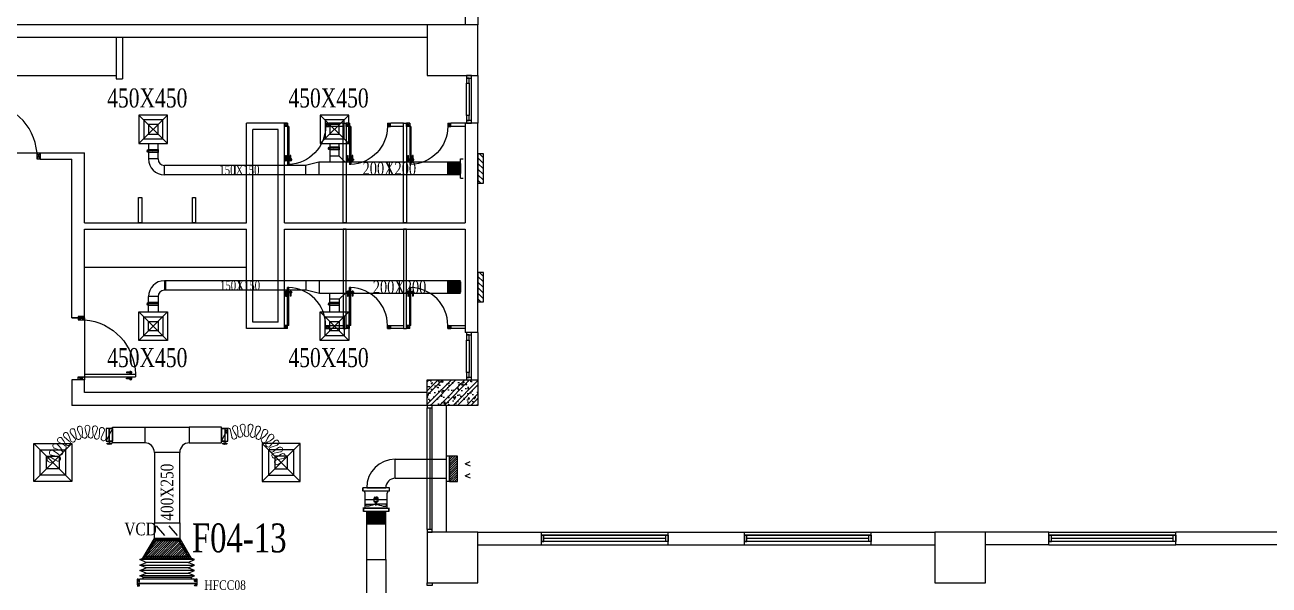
# Model space of a CAD drawing. Header units: metres. Extents: x 352651 to 1421851, y -87441 to -24441.
# Drawn here: x 658941 to 678554, y -57295 to -48460 of the extents above; entities that cross this region are included whole.
import ezdxf
from ezdxf.enums import TextEntityAlignment as Align

# ---------------------------------------------------------------- set-up
doc = ezdxf.new("R2010")
doc.units = ezdxf.units.M
doc.header["$LTSCALE"] = 300
doc.header["$MEASUREMENT"] = 0
for name, color, linetype in [('bat noi mem', 4, 'CONTINUOUS'), ('CUA', 8, 'CONTINUOUS'), ('CUAGIO', 2, 'CONTINUOUS'), ('dien', 2, 'CONTINUOUS'), ('HATCH', 145, 'CONTINUOUS'), ('KT', 1, 'CONTINUOUS'), ('THAY', 9, 'CONTINUOUS'), ('thiet bi', 11, 'CONTINUOUS'), ('TUONG', 7, 'CONTINUOUS'), ('vach', 6, 'CONTINUOUS')]:
    doc.layers.add(name, color=color, linetype=linetype)
doc.layers.add('noi mem', color=5, linetype='BATTING', lineweight=0)
doc.styles.add('PHU', font='vntimeh.shx', dxfattribs={"width": 0.8})
doc.styles.add('ROMANS', font='romans.shx', dxfattribs={"width": 0.75, "bigfont": 'romancvn.shx'})
doc.styles.add('VNCC-RMD', font='vntimeh.shx', dxfattribs={"width": 0.75, "height": 300, "bigfont": 'vns.shx'})
doc.linetypes.add('BATTING', pattern='A,0.0001,-0.1,[134,ltypeshp.shx,S=0.1,R=0,X=-0.1,Y=0],-0.2,[134,ltypeshp.shx,S=0.1,R=180,X=0.1,Y=0],-0.1', length=0.4001)

# ---------------------------------------------------------------- blocks, each defined once
blk = doc.blocks.new('A$C1C310622')
at = {"layer": 'CUA', "ltscale": 0.2}
for p, q in [((-167.75, -342.85), (-168.25, -343.35)), ((-167.75, -343.35), (-168.25, -342.85)), ((-167.75, -342.85), (-168.25, -342.85)), ((-168.25, -343.35), (-168.25, -342.85)), ((-167.75, -342.85), (-167.75, -343.35)), ((-167.75, -342.85), (-167.75, -343.35)), ((-167.75, -342.85), (-167.75, -342.85)), ((-161.75, -342.85), (-161.75, -343.35)), ((-161.75, -342.85), (-161.75, -342.85)), ((-161.75, -342.85), (-161.25, -342.85)), ((-161.75, -342.85), (-161.75, -343.35)), ((-161.75, -343.35), (-161.25, -342.85)), ((-161.75, -342.85), (-161.25, -343.35)), ((-161.25, -343.35), (-161.25, -342.85)), ((-167.75, -343.35), (-168.25, -343.35)), ((-161.95, -343.35), (-161.95, -349.35)), ((-161.95, -343.35), (-161.75, -343.35)), ((-161.75, -343.35), (-161.75, -349.35)), ((-161.75, -343.35), (-161.25, -343.35)), ((-161.99, -348.6), (-162.48, -348.6)), ((-162.29, -348.44), (-162.29, -347.94)), ((-162.29, -347.94), (-162.17, -347.94)), ((-162.23, -348.86), (-162.23, -348.31)), ((-162.17, -348.44), (-162.17, -347.94)), ((-161.75, -348.6), (-161.26, -348.6)), ((-161.56, -348.44), (-161.56, -347.94)), ((-161.44, -347.94), (-161.56, -347.94)), ((-161.5, -348.86), (-161.5, -348.31)), ((-161.44, -348.44), (-161.44, -347.94)), ((-161.95, -349.35), (-161.75, -349.35))]:
    blk.add_line(p, q, dxfattribs=at)
for centre in [(-162.23, -348.6), (-161.5, -348.6)]:
    blk.add_circle(centre, 0.173, dxfattribs=at)
at = {"layer": 'CUA', "linetype": 'Continuous'}
blk.add_arc((-161.75, -343.35), 6, 180, 268.2368, dxfattribs=at)
blk = doc.blocks.new('c1000')
at = {"layer": 'CUA', "ltscale": 0.2}
for p, q in [((47, 825), (-2, 825)), ((16, 809), (16, 760)), ((22, 851), (22, 797)), ((28, 809), (28, 760)), ((50, 100), (50, 900)), ((90, 900), (50, 900)), ((90, 100), (90, 900)), ((93, 825), (142, 825)), ((112, 809), (112, 760)), ((118, 851), (118, 797)), ((124, 809), (124, 760)), ((16, 760), (28, 760)), ((124, 760), (112, 760)), ((50, 100), (0, 0)), ((50, 0), (0, 100)), ((50, 0), (50, 100)), ((90, 100), (50, 100)), ((50, 0), (50, 0)), ((950, 0), (950, 100)), ((950, 0), (1000, 100)), ((950, 100), (1000, 0)), ((950, 0), (950, 0))]:
    blk.add_line(p, q, dxfattribs=at)
for points in [[(50, 100), (0, 100), (0, 0), (50, 0)], [(950, 100), (1000, 100), (1000, 0), (950, 0)]]:
    blk.add_lwpolyline(points, close=True, dxfattribs=at)
for centre in [(22, 825), (118, 825)]:
    blk.add_circle(centre, 17.3, dxfattribs=at)
blk.add_arc((81, 28), 872, 4.759, 89.399, dxfattribs=at)
blk = doc.blocks.new('cot1')
at = {"layer": 'vach'}
blk.add_lwpolyline([(-400, -400), (400, -400), (400, 400), (-400, 400)], close=True, dxfattribs=at)
blk = doc.blocks.new('SAD')
at = {"layer": 'CUAGIO', "color": 8}
for p, q in [((-300, -300), (300, 300)), ((300, -300), (-300, 300))]:
    blk.add_line(p, q, dxfattribs=at)
at = {"layer": 'CUAGIO'}
blk.add_lwpolyline([(300, -300), (300, 300), (-300, 300), (-300, -300)], close=True, dxfattribs=at)
at = {"layer": 'CUAGIO', "color": 8}
for points in [[(200, -200), (200, 200), (-200, 200), (-200, -200)], [(100, -100), (100, 100), (-100, 100), (-100, -100)]]:
    blk.add_lwpolyline(points, close=True, dxfattribs=at)
blk = doc.blocks.new('1-van gio D200')
at = {"layer": 'CUAGIO'}
h = blk.add_hatch(dxfattribs=at)
h.set_pattern_fill('ANSI31', color=256, scale=100, style=0)
edge = h.paths.add_edge_path()
edge.add_ellipse((486127, -58494), major_axis=(-38.1, 0), ratio=0.310482, start_angle=0, end_angle=360, ccw=False)
for p, q in [((486167, -58437), (486087, -58277)), ((486127, -58257), (486127, -58494))]:
    blk.add_line(p, q, dxfattribs=at)
at = {"layer": 'CUAGIO', "const_width": 3}
for points in [[(486127, -58457), (486177, -58457), (486177, -58257), (486077, -58257), (486077, -58457), (486127, -58457)], [(486167, -58437), (486087, -58277)], [(486127, -58257), (486127, -58494)]]:
    blk.add_lwpolyline(points, dxfattribs=at)
at = {"layer": 'CUAGIO'}
blk.add_lwpolyline([(486177, -58457), (486077, -58457), (486077, -58257), (486177, -58257)], close=True, dxfattribs=at)
at = {"layer": 'CUAGIO', "const_width": 5.35}
blk.add_lwpolyline([(486131, -58357, -1), (486123, -58357, -1)], format="xyb", close=True, dxfattribs=at)
at = {"layer": 'CUAGIO', "extrusion": (0, 0, -1)}
blk.add_ellipse((486127, -58494), major_axis=(-38.1, 0), ratio=0.310482, start_param=-1.570796, end_param=4.712389, dxfattribs=at)
blk = doc.blocks.new('Quat thong gio 2')
at = {"layer": 'CUAGIO', "color": 2}
for p, q in [((604439, -54339), (604439, -54304)), ((604711, -54304), (604711, -54724)), ((604711, -54304), (604711, -54304)), ((604439, -54689), (604439, -54339)), ((604439, -54339), (604676, -54339)), ((604493, -54499), (604493, -54511)), ((604493, -54499), (604512, -54499)), ((604493, -54523), (604493, -54511)), ((604493, -54523), (604512, -54523)), ((604504, -54486), (604497, -54486)), ((604500, -54486), (604500, -54499)), ((604500, -54536), (604500, -54523)), ((604504, -54352), (604504, -54499)), ((604504, -54670), (604504, -54523)), ((604512, -54499), (604512, -54511)), ((604512, -54506), (604535, -54506)), ((604512, -54523), (604512, -54511)), ((604512, -54516), (604535, -54516)), ((604535, -54494), (604551, -54479)), ((604535, -54494), (604535, -54511)), ((604535, -54528), (604535, -54511)), ((604551, -54479), (604551, -54511)), ((604551, -54479), (604598, -54479)), ((604551, -54543), (604551, -54511)), ((604574, -54339), (604574, -54478)), ((604575, -54543), (604575, -54479)), ((604576, -54339), (604576, -54478)), ((604598, -54479), (604598, -54543)), ((604613, -54494), (604613, -54511)), ((604613, -54528), (604613, -54511)), ((604439, -54689), (604676, -54689)), ((604439, -54689), (604439, -54724)), ((604504, -54536), (604497, -54536)), ((604535, -54528), (604551, -54543)), ((604551, -54543), (604598, -54543)), ((604574, -54543), (604574, -54689)), ((604576, -54543), (604576, -54689)), ((604711, -54724), (604711, -54724))]:
    blk.add_line(p, q, dxfattribs=at)
at = {"layer": 'CUAGIO', "color": 2, "const_width": 1}
for points in [[(604439, -54304), (604439, -54339)], [(604439, -54724), (604439, -54689)]]:
    blk.add_lwpolyline(points, dxfattribs=at)
for points in [[(604711, -54304), (604711, -54304, -0.414214), (604676, -54339), (604439, -54339)], [(604711, -54724), (604711, -54724, 0.414214), (604676, -54689), (604439, -54689)]]:
    blk.add_lwpolyline(points, format="xyb", dxfattribs=at)
at = {"layer": 'CUAGIO', "color": 2}
for points in [[(604497, -54486, -0.067078), (604469, -54367, -0.673836), (604504, -54352)], [(604497, -54536, 0.067078), (604469, -54655, 0.673836), (604504, -54670)]]:
    blk.add_lwpolyline(points, format="xyb", dxfattribs=at)
for centre, radius, start, end in [((604676, -54304), 35, 270, 0), ((604575, -54478), 1.5, 213.5573, 326.4427), ((604598, -54494), 15, 0, 90), ((604575, -54544), 1.5, 33.5573, 146.4427), ((604598, -54528), 15, 270, 0), ((604676, -54724), 35, 0, 90)]:
    blk.add_arc(centre, radius, start, end, dxfattribs=at)
blk = doc.blocks.new('bac noi mem')
at = {"layer": 'bat noi mem'}
for p, q in [((493887, -64673), (493867, -64693)), ((494067, -64693), (493867, -64693)), ((493867, -64693), (493887, -64713)), ((493887, -64713), (493867, -64733)), ((494047, -64673), (493887, -64673)), ((494047, -64713), (493887, -64713)), ((494047, -64673), (494067, -64693)), ((494067, -64693), (494047, -64713)), ((494047, -64713), (494067, -64733)), ((494067, -64733), (493867, -64733)), ((493867, -64733), (493887, -64753)), ((493887, -64753), (493867, -64773)), ((494067, -64773), (493867, -64773)), ((493867, -64773), (493887, -64793)), ((493887, -64793), (493867, -64813)), ((494067, -64813), (493867, -64813)), ((493867, -64813), (493887, -64833)), ((493887, -64833), (493867, -64853)), ((494067, -64853), (493867, -64853)), ((493867, -64853), (493887, -64873)), ((494047, -64753), (493887, -64753)), ((494047, -64793), (493887, -64793)), ((494047, -64833), (493887, -64833)), ((494047, -64873), (493887, -64873)), ((494067, -64733), (494047, -64753)), ((494047, -64753), (494067, -64773)), ((494067, -64773), (494047, -64793)), ((494047, -64793), (494067, -64813)), ((494067, -64813), (494047, -64833)), ((494047, -64833), (494067, -64853)), ((494067, -64853), (494047, -64873))]:
    blk.add_line(p, q, dxfattribs=at)

msp = doc.modelspace()

# ---------------------------------------------------------------- hatches: boundary and pattern name
at = {"layer": 'CUAGIO'}
h = msp.add_hatch(dxfattribs=at)
h.set_pattern_fill('ANSI31', color=256, scale=100, style=0)
h.set_pattern_definition([(315, (692975.802, 192657.5093), (4.41941738, 4.41941738), [])])
edge = h.paths.add_edge_path()
edge.add_ellipse((663728.8, -50406), major_axis=(0, -19), ratio=0.3104819, start_angle=0, end_angle=360, ccw=False)
h = msp.add_hatch(dxfattribs=at)
h.set_pattern_fill('ANSI31', color=256, scale=100, style=0)
h.set_pattern_definition([(315, (690118.264, 192615.432), (4.41941738, 4.41941738), [])])
edge = h.paths.add_edge_path()
edge.add_ellipse((660871.3, -50448.1), major_axis=(0, -19), ratio=0.3104819, start_angle=0, end_angle=360, ccw=False)
h = msp.add_hatch(dxfattribs=at)
h.set_pattern_fill('ANSI31', color=256, scale=500, style=0)
h.set_pattern_definition([(315, (152245.287, -99930.654), (-44.194174, -44.194174), [])])
h.paths.add_polyline_path([(666082.1, -50955.2), (666169.3, -50955.2), (666169.3, -50494.3), (666082.1, -50494.3)])
h = msp.add_hatch(dxfattribs=at)
h.set_pattern_fill('ANSI31', color=256, scale=500, style=0)
h.set_pattern_definition([(315, (152245.287, -101800.344), (-44.194174, -44.194174), [])])
h.paths.add_polyline_path([(666082.1, -52824.8), (666169.3, -52824.8), (666169.3, -52364), (666082.1, -52364)])
h = msp.add_hatch(dxfattribs=at)
h.set_pattern_fill('ANSI31', color=256, scale=100, style=0)
h.set_pattern_definition([(315, (690118.264, 190203.664), (4.41941738, 4.41941738), [])])
edge = h.paths.add_edge_path()
edge.add_ellipse((660871.3, -52859.8), major_axis=(0, -19), ratio=0.3104819, start_angle=0, end_angle=360, ccw=False)
h = msp.add_hatch(dxfattribs=at)
h.set_pattern_fill('ANSI31', color=256, scale=100, style=0)
h.set_pattern_definition([(315, (692975.802, 190203.664), (4.41941738, 4.41941738), [])])
edge = h.paths.add_edge_path()
edge.add_ellipse((663728.8, -52859.8), major_axis=(0, -19), ratio=0.3104819, start_angle=0, end_angle=360, ccw=False)
h = msp.add_hatch(dxfattribs=at)
h.set_pattern_fill('DOTS', color=256, scale=200, style=0)
h.set_pattern_definition([(0, (-168871.168, -113850.794), (6.25, 12.5), [0, -12.5])])
h.paths.add_polyline_path([(660982.1, -56561.5), (660801.1, -56871.5), (661563.1, -56871.5), (661382.1, -56561.5)])
h.paths.add_polyline_path([(661364.9, -56591.5), (661510.8, -56841.5), (660853.4, -56841.5), (660999.3, -56591.5)], flags=16)
h = msp.add_hatch(dxfattribs=at)
h.set_pattern_fill('ANSI31', color=256, scale=200, style=0)
h.set_pattern_definition([(45, (-181458.12, -88621.382), (-17.6776695, 17.6776695), [])])
h.paths.add_polyline_path([(661510.8, -56841.5), (661364.9, -56591.5), (660999.3, -56591.5), (660853.4, -56841.5)])
at = {"layer": 'dien'}
h = msp.add_hatch(dxfattribs=at)
h.set_pattern_fill('ANSI31', color=256, scale=200, style=0)
h.set_pattern_definition([(45, (-94155.103, -63978.07), (-17.6776695, 17.6776695), [])])
h.paths.add_polyline_path([(665758.1, -55259.6), (665632.1, -55259.6), (665632.1, -55659.6), (665758.1, -55659.6)])
at = {"layer": 'HATCH', "linetype": 'Continuous'}
h = msp.add_hatch(dxfattribs=at)
h.set_pattern_fill('ANSI32', color=256, scale=400, style=0)
h.set_pattern_definition([(45, (177449.62, -347750.56), (-106.066017, 106.066017), []), (45, (177520.33, -347750.56), (-106.066017, 106.066017), [])])
h.paths.add_polyline_path([(665982.1, -54059.6), (665682.1, -54059.6), (665682.1, -54359.6), (665982.1, -54359.6)])
h.paths.add_polyline_path([(666082.1, -54059.6), (665982.1, -54059.6), (665982.1, -54359.6), (666082.1, -54359.6)])
h.paths.add_polyline_path([(665682.1, -54059.6), (665282.1, -54059.6), (665282.1, -54359.6), (665682.1, -54359.6)])
h.paths.add_polyline_path([(665682.1, -54359.6), (665282.1, -54359.6), (665282.1, -54459.6), (665682.1, -54459.6)])
h.paths.add_polyline_path([(666082.1, -54359.6), (665682.1, -54359.6), (665682.1, -54459.6), (666082.1, -54459.6)])
h = msp.add_hatch(dxfattribs=at)
h.set_pattern_fill('AR-CONC,_O', color=256, scale=30)
h.set_pattern_definition([(50, (177449.62, -347750.56), (215.178055, -18.82564), [22.5, -247.5]), (355, (177449.62, -347750.56), (-41.6254, 225.65764), [18, -198]), (100.4514, (177467.56, -347752.12), (173.552815, 206.83186), [19.12206, -210.34263]), (46.1842, (177449.62, -347690.56), (320.17231, -49.6557), [33.75, -371.25]), (96.6356, (177476.3, -347694.7), (280.39881, 292.23536), [28.68309, -315.5139]), (351.1842, (177449.62, -347690.56), (280.39858, 292.23558), [27, -297]), (21, (177479.62, -347705.56), (179.072116, -120.785667), [22.5, -247.5]), (326, (177479.62, -347705.56), (72.9946, 217.54501), [18, -198]), (71.4514, (177494.55, -347715.62), (252.06679, 96.75915), [19.12206, -210.34263]), (37.5, (177449.624, -347750.556), (3.647957, 99.868156), [0, -195.6, 0, -201, 0, -198.75]), (7.5, (177449.62, -347750.56), (78.920861, 118.323514), [0, -114.6, 0, -191.1, 0, -75.75]), (327.5, (177382.72, -347750.556), (160.146731, -6.766462), [0, -75, 0, -234, 0, -310.5]), (317.5, (177352.72, -347750.56), (174.95585, 30.031495), [0, -97.5, 0, -155.4, 0, -220.5])])
h.paths.add_polyline_path([(665982.1, -54059.6), (665682.1, -54059.6), (665682.1, -54359.6), (665982.1, -54359.6)])
h.paths.add_polyline_path([(666082.1, -54059.6), (665982.1, -54059.6), (665982.1, -54359.6), (666082.1, -54359.6)])
h.paths.add_polyline_path([(666082.1, -54359.6), (665682.1, -54359.6), (665682.1, -54459.6), (666082.1, -54459.6)])
h.paths.add_polyline_path([(665682.1, -54359.6), (665282.1, -54359.6), (665282.1, -54459.6), (665682.1, -54459.6)])
h.paths.add_polyline_path([(665682.1, -54059.6), (665282.1, -54059.6), (665282.1, -54359.6), (665682.1, -54359.6)])

# ---------------------------------------------------------------- linework, layer by layer
at = {"layer": 'bat noi mem'}
for p, q in [((664349.8, -56131.6), (664329.8, -56151.6)), ((664629.4, -56151.6), (664329.8, -56151.6)), ((664329.8, -56151.6), (664349.8, -56171.6)), ((664349.8, -56171.6), (664329.8, -56191.6)), ((664629.4, -56191.6), (664329.8, -56191.6)), ((664329.8, -56191.6), (664349.8, -56211.6)), ((664349.8, -56211.6), (664329.8, -56231.6)), ((664629.4, -56231.6), (664329.8, -56231.6)), ((664329.8, -56231.6), (664349.8, -56251.6)), ((664349.8, -56251.6), (664329.8, -56271.6)), ((664629.4, -56271.6), (664329.8, -56271.6)), ((664329.8, -56271.6), (664349.8, -56291.6)), ((664609.4, -56131.6), (664349.8, -56131.6)), ((664609.4, -56171.6), (664349.8, -56171.6)), ((664609.4, -56211.6), (664349.8, -56211.6)), ((664609.4, -56251.6), (664349.8, -56251.6)), ((664609.4, -56131.6), (664629.4, -56151.6)), ((664629.4, -56151.6), (664609.4, -56171.6)), ((664609.4, -56171.6), (664629.4, -56191.6)), ((664629.4, -56191.6), (664609.4, -56211.6)), ((664609.4, -56211.6), (664629.4, -56231.6)), ((664629.4, -56231.6), (664609.4, -56251.6)), ((664609.4, -56251.6), (664629.4, -56271.6)), ((664629.4, -56271.6), (664609.4, -56291.6)), ((664349.8, -56291.6), (664329.8, -56311.6)), ((664629.4, -56311.6), (664329.8, -56311.6)), ((664329.8, -56311.6), (664349.8, -56331.6)), ((664629.4, -56331.6), (664329.8, -56331.6)), ((664609.4, -56291.6), (664349.8, -56291.6)), ((664609.4, -56291.6), (664629.4, -56311.6)), ((664629.4, -56311.6), (664609.4, -56331.6)), ((661613.1, -56892.9), (660751.1, -56892.9)), ((661613.1, -56892.9), (660751.1, -56892.9)), ((660751.1, -56978.6), (661613.1, -56978.6)), ((661613.1, -57064.3), (660751.1, -57064.3)), ((661513.1, -56935.7), (660851.1, -56935.7)), ((661513.1, -57021.5), (660851.1, -57021.5)), ((661613.1, -57150), (660751.1, -57150)), ((660801.1, -57171.5), (661563.1, -57171.5)), ((660851.1, -57107.2), (661513.1, -57107.2))]:
    msp.add_line(p, q, dxfattribs=at)
for points in [[(660801.1, -57171.5), (660751.1, -57150), (660851.1, -57107.2), (660751.1, -57064.3), (660851.1, -57021.5), (660751.1, -56978.6), (660851.1, -56935.7), (660751.1, -56892.9), (660801.1, -56871.5)], [(661563.1, -57171.5), (661613.1, -57150), (661513.1, -57107.2), (661613.1, -57064.3), (661513.1, -57021.5), (661613.1, -56978.6), (661513.1, -56935.7), (661613.1, -56892.9), (661563.1, -56871.5)]]:
    msp.add_lwpolyline(points, dxfattribs=at)
at = {"layer": 'CUA', "linetype": 'Continuous'}
for p, q in [((660382.1, -48659.6), (660382.1, -49309.6)), ((660482.1, -48659.6), (660482.1, -49309.6)), ((658082.1, -49259.6), (660382.1, -49259.6)), ((660382.1, -49309.6), (660482.1, -49309.6)), ((665902.1, -49889.6), (665902.1, -49379.6)), ((665942.1, -49379.6), (665942.1, -49889.6)), ((665982.1, -49969.6), (665982.1, -49299.6)), ((663957.1, -50009.6), (663732.1, -50009.6)), ((664907.1, -50009.6), (664707.1, -50009.6)), ((665882.1, -50009.6), (665657.1, -50009.6)), ((663732.1, -50059.6), (663957.1, -50059.6)), ((664707.1, -50059.6), (664907.1, -50059.6)), ((665657.1, -50059.6), (665882.1, -50059.6)), ((659882.1, -52279.6), (662432.1, -52279.6)), ((663732.1, -53199.6), (663957.1, -53199.6)), ((663957.1, -53249.6), (663732.1, -53249.6)), ((664707.1, -53199.6), (664907.1, -53199.6)), ((664907.1, -53249.6), (664707.1, -53249.6)), ((665657.1, -53199.6), (665882.1, -53199.6)), ((665882.1, -53249.6), (665657.1, -53249.6)), ((665902.1, -53939.6), (665902.1, -53429.6)), ((665942.1, -53429.6), (665942.1, -53939.6)), ((665982.1, -54019.6), (665982.1, -53349.6)), ((665282.1, -56419.6), (665282.1, -54499.6)), ((665282.1, -56419.6), (665282.1, -54499.6)), ((665322.1, -54499.6), (665322.1, -56419.6)), ((665322.1, -54499.6), (665322.1, -56419.6)), ((665362.1, -56419.6), (665362.1, -54499.6)), ((665362.1, -56419.6), (665362.1, -54499.6)), ((667082.1, -56509.6), (669082.1, -56509.6)), ((669082.1, -56509.6), (667082.1, -56509.6)), ((669082.1, -56609.6), (667082.1, -56609.6)), ((669042.1, -56559.6), (667122.1, -56559.6)), ((670282.1, -56509.6), (672282.1, -56509.6)), ((672282.1, -56509.6), (670282.1, -56509.6)), ((672282.1, -56609.6), (670282.1, -56609.6)), ((672242.1, -56559.6), (670322.1, -56559.6)), ((675082.1, -56509.6), (677082.1, -56509.6)), ((677082.1, -56509.6), (675082.1, -56509.6)), ((677082.1, -56609.6), (675082.1, -56609.6)), ((677042.1, -56559.6), (675122.1, -56559.6))]:
    msp.add_line(p, q, dxfattribs=at)
at = {"layer": 'CUA'}
for points in [[(665902.1, -49299.6), (665982.1, -49299.6), (665982.1, -49259.6), (665902.1, -49259.6)], [(665902.1, -49299.6), (665902.1, -49379.6), (665942.1, -49379.6), (665942.1, -49299.6)], [(665902.1, -49889.6), (665902.1, -49969.6), (665942.1, -49969.6), (665942.1, -49889.6)], [(665902.1, -50009.6), (665982.1, -50009.6), (665982.1, -49969.6), (665902.1, -49969.6)], [(665902.1, -53349.6), (665982.1, -53349.6), (665982.1, -53309.6), (665902.1, -53309.6)], [(665902.1, -53349.6), (665902.1, -53429.6), (665942.1, -53429.6), (665942.1, -53349.6)], [(665902.1, -53939.6), (665902.1, -54019.6), (665942.1, -54019.6), (665942.1, -53939.6)], [(665902.1, -54059.6), (665982.1, -54059.6), (665982.1, -54019.6), (665902.1, -54019.6)]]:
    msp.add_lwpolyline(points, close=True, dxfattribs=at)
at = {"layer": 'CUA', "linetype": 'Continuous'}
for points in [[(663957.1, -51579.6), (663957.1, -50009.6), (664007.1, -50009.6), (664007.1, -51579.6)], [(664907.1, -51579.6), (664907.1, -50009.6), (664957.1, -50009.6), (664957.1, -51579.6)], [(660732.1, -51179.6), (660782.1, -51179.6), (660782.1, -51579.6), (660732.1, -51579.6)], [(661582.1, -51179.6), (661632.1, -51179.6), (661632.1, -51579.6), (661582.1, -51579.6)], [(663957.1, -51679.6), (663957.1, -53249.6), (664007.1, -53249.6), (664007.1, -51679.6)], [(664907.1, -51679.6), (664907.1, -53249.6), (664957.1, -53249.6), (664957.1, -51679.6)], [(665282.1, -54499.6), (665362.1, -54499.6), (665362.1, -54459.6), (665282.1, -54459.6)], [(665282.1, -56459.6), (665362.1, -56459.6), (665362.1, -56419.6), (665282.1, -56419.6)], [(665282.1, -56459.6), (665362.1, -56459.6), (665362.1, -56419.6), (665282.1, -56419.6)], [(667082.1, -56609.6), (667122.1, -56609.6), (667122.1, -56509.6), (667082.1, -56509.6)], [(669082.1, -56609.6), (669042.1, -56609.6), (669042.1, -56509.6), (669082.1, -56509.6)], [(670282.1, -56609.6), (670322.1, -56609.6), (670322.1, -56509.6), (670282.1, -56509.6)], [(672282.1, -56609.6), (672242.1, -56609.6), (672242.1, -56509.6), (672282.1, -56509.6)], [(675082.1, -56609.6), (675122.1, -56609.6), (675122.1, -56509.6), (675082.1, -56509.6)], [(677082.1, -56609.6), (677042.1, -56609.6), (677042.1, -56509.6), (677082.1, -56509.6)], [(665282.1, -57259.6), (665362.1, -57259.6), (665362.1, -57299.6), (665282.1, -57299.6)]]:
    msp.add_lwpolyline(points, close=True, dxfattribs=at)
at = {"layer": 'CUAGIO'}
for p, q in [((660889.6, -50332.6), (660889.6, -50574.7)), ((661039.6, -50574.7), (661039.6, -50332.6)), ((663747.1, -50332.6), (663747.1, -50624.7)), ((663897.1, -50532.6), (663897.1, -50332.6)), ((661039.6, -50448.1), (660871.3, -50448.1)), ((661039.6, -50574.7), (660889.6, -50574.7)), ((663897.1, -50406), (663728.8, -50406)), ((663897.1, -50532.6), (663747.1, -50532.6)), ((663897.1, -50532.6), (663989.2, -50624.7)), ((665805.3, -50874.7), (665805.3, -50574.7)), ((665805.3, -50574.7), (665851.4, -50574.7)), ((663365.9, -50674.7), (661139.6, -50674.7)), ((661139.6, -50824.7), (661139.6, -50674.7)), ((662255.9, -50824.7), (662255.9, -50674.7)), ((663575.9, -50624.7), (663365.9, -50674.7)), ((663365.9, -50674.7), (663365.9, -50824.7)), ((663575.9, -50624.7), (663575.9, -50824.7)), ((663663.8, -50624.7), (663575.9, -50624.7)), ((665805.3, -50624.7), (663663.8, -50624.7)), ((664685.9, -50824.7), (664685.9, -50624.7)), ((665805.3, -50824.7), (661139.6, -50824.7)), ((665805.3, -50874.7), (665851.4, -50874.7)), ((665805.3, -52494.4), (661139.6, -52494.4)), ((661139.6, -52494.4), (661139.6, -52644.4)), ((661155.3, -52494.4), (661155.3, -52644.4)), ((662322.3, -52494.4), (662322.3, -52644.4)), ((663375.3, -52644.4), (663375.3, -52494.4)), ((663585.3, -52694.4), (663585.3, -52494.4)), ((664846.6, -52694.4), (664846.6, -52494.4)), ((660889.6, -52986.5), (660889.6, -52744.4)), ((661039.6, -52744.4), (660889.6, -52744.4)), ((661039.6, -52744.4), (661039.6, -52986.5)), ((663375.3, -52644.4), (661139.6, -52644.4)), ((663585.3, -52694.4), (663375.3, -52644.4)), ((665805.3, -52694.4), (663585.3, -52694.4)), ((663747.1, -52986.5), (663747.1, -52694.4)), ((663897.1, -52786.5), (663989.2, -52694.4)), ((661039.6, -52859.8), (660871.3, -52859.8)), ((663897.1, -52859.8), (663728.8, -52859.8)), ((663897.1, -52786.5), (663747.1, -52786.5)), ((663897.1, -52786.5), (663897.1, -52986.5)), ((661382.1, -55201.5), (660982.1, -55201.5)), ((665582.1, -55259.6), (665582.1, -55659.6)), ((665632.1, -55259.6), (665582.1, -55259.6)), ((665582.1, -55259.6), (665582.1, -55659.6)), ((665632.1, -55259.6), (665582.1, -55259.6)), ((665632.1, -55659.6), (665632.1, -55259.6)), ((665632.1, -55659.6), (665632.1, -55259.6)), ((664779.4, -55609.6), (664779.4, -55309.6)), ((665632.1, -55659.6), (665582.1, -55659.6)), ((665632.1, -55659.6), (665582.1, -55659.6)), ((664269.4, -55809.6), (664269.4, -55759.6)), ((664689.4, -55809.6), (664689.4, -55759.6)), ((664279.4, -56081.6), (664279.4, -56131.6)), ((664679.4, -56131.6), (664679.4, -56081.6)), ((661149, -56510.7), (661015.2, -56362.2)), ((661349, -56510.7), (661215.2, -56362.2)), ((660801.1, -56871.5), (660982.1, -56561.5)), ((660982.1, -56561.5), (661382.1, -56561.5)), ((661382.1, -56561.5), (661563.1, -56871.5)), ((660801.1, -56871.5), (661563.1, -56871.5)), ((660801.1, -56871.5), (661563.1, -56871.5)), ((661513.1, -56935.7), (661513.1, -56935.7))]:
    msp.add_line(p, q, dxfattribs=at)
at = {"layer": 'CUAGIO', "linetype": 'ByBlock', "ltscale": 1.5}
for p, q in [((665605.3, -50824.7), (665605.3, -50624.7)), ((665605.3, -52694.4), (665605.3, -52494.4))]:
    msp.add_line(p, q, dxfattribs=at)
at = {"layer": 'CUAGIO', "ltscale": 1.5}
for p, q in [((660832.1, -54801.5), (661532.1, -54801.5)), ((664329.4, -56891.6), (664329.4, -56131.6)), ((664629.4, -56891.6), (664629.4, -56131.6))]:
    msp.add_line(p, q, dxfattribs=at)
at = {"layer": 'CUAGIO', "color": 2}
for p, q in [((660982.1, -55201.5), (660982.1, -56311.5)), ((661382.1, -56311.5), (661382.1, -55201.5)), ((664779.4, -55309.6), (665582.1, -55309.6)), ((664779.4, -55609.6), (665582.1, -55609.6)), ((664329.4, -55759.6), (664629.4, -55759.6)), ((664629.4, -56131.6), (664329.4, -56131.6))]:
    msp.add_line(p, q, dxfattribs=at)
at = {"layer": 'CUAGIO', "color": 6, "ltscale": 100}
for p, q in [((665878.8, -55380), (665960.3, -55345.2)), ((665878.8, -55380), (665960.3, -55414.8)), ((665878.8, -55570), (665960.3, -55535.2)), ((665878.8, -55570), (665960.3, -55604.8))]:
    msp.add_line(p, q, dxfattribs=at)
at = {"layer": 'CUAGIO', "const_width": 1.5}
for points in [[(663747.1, -50406), (663747.1, -50431), (663897.1, -50431), (663897.1, -50381), (663747.1, -50381), (663747.1, -50406)], [(663781.8, -50426), (663861.7, -50386)], [(661039.6, -50448.1), (660871.3, -50448.1)], [(660889.6, -50448.1), (660889.6, -50473.1), (661039.6, -50473.1), (661039.6, -50423.1), (660889.6, -50423.1), (660889.6, -50448.1)], [(660924.3, -50468.1), (661004.2, -50428.1)], [(663897.1, -50406), (663728.8, -50406)], [(661039.6, -52859.8), (660871.3, -52859.8)], [(660889.6, -52859.8), (660889.6, -52884.8), (661039.6, -52884.8), (661039.6, -52834.8), (660889.6, -52834.8), (660889.6, -52859.8)], [(660924.3, -52879.8), (661004.2, -52839.9)], [(663897.1, -52859.8), (663728.8, -52859.8)], [(663747.1, -52859.8), (663747.1, -52884.8), (663897.1, -52884.8), (663897.1, -52834.8), (663747.1, -52834.8), (663747.1, -52859.8)], [(663781.8, -52879.8), (663861.7, -52839.9)]]:
    msp.add_lwpolyline(points, dxfattribs=at)
at = {"layer": 'CUAGIO'}
for points in [[(663747.1, -50431), (663747.1, -50381), (663897.1, -50381), (663897.1, -50431)], [(660889.6, -50473.1), (660889.6, -50423.1), (661039.6, -50423.1), (661039.6, -50473.1)], [(666082.1, -50955.2), (666169.3, -50955.2), (666169.3, -50494.3), (666082.1, -50494.3)], [(666082.1, -52824.8), (666169.3, -52824.8), (666169.3, -52364), (666082.1, -52364)], [(660889.6, -52884.8), (660889.6, -52834.8), (661039.6, -52834.8), (661039.6, -52884.8)], [(663747.1, -52884.8), (663747.1, -52834.8), (663897.1, -52834.8), (663897.1, -52884.8)], [(660272.1, -54826.5), (660322.1, -54826.5), (660322.1, -55026.5), (660272.1, -55026.5)], [(660832.1, -55051.5), (660322.1, -55051.5), (660322.1, -54801.5), (660832.1, -54801.5)], [(661532.1, -55051.5), (662042.1, -55051.5), (662042.1, -54801.5), (661532.1, -54801.5)], [(662042.1, -54826.5), (662092.1, -54826.5), (662092.1, -55026.5), (662042.1, -55026.5)], [(660982.1, -56311.5), (661382.1, -56311.5), (661382.1, -56561.5), (660982.1, -56561.5)], [(660982.1, -56561.5), (661382.1, -56561.5), (661563.1, -56871.5), (660801.1, -56871.5)], [(660999.3, -56591.5), (661364.9, -56591.5), (661510.8, -56841.5), (660853.4, -56841.5)]]:
    msp.add_lwpolyline(points, close=True, dxfattribs=at)
for points, const_width in [([(663821.8, -50407.8, -1), (663821.8, -50404.2, -1)], 2.67), ([(660964.3, -50449.9, -1), (660964.3, -50446.2, -1)], 2.67), ([(660964.3, -52861.7, -1), (660964.3, -52858, -1)], 2.67), ([(663821.8, -52861.7, -1), (663821.8, -52858, -1)], 2.67), ([(661077.1, -56436.5, 1), (661087.1, -56436.5, 1)], 10), ([(661277.1, -56436.5, 1), (661287.1, -56436.5, 1)], 10)]:
    msp.add_lwpolyline(points, format="xyb", close=True, dxfattribs=dict(at, const_width=const_width))
at = {"layer": 'CUAGIO', "color": 2}
for points in [[(664269.4, -55809.6), (664689.4, -55809.6), (664689.4, -55759.6), (664269.4, -55759.6)], [(664279.4, -56081.6), (664679.4, -56081.6), (664679.4, -56131.6), (664279.4, -56131.6)], [(664329.4, -56891.6), (664629.4, -56891.6), (664629.4, -60054), (664329.4, -60054)]]:
    msp.add_lwpolyline(points, close=True, dxfattribs=at)
at = {"layer": 'CUAGIO'}
for centre, radius, start, end in [((661139.6, -50574.7), 250, 180, 270), ((661139.6, -50574.7), 100, 180, 270), ((661139.6, -52744.4), 250, 90, 180), ((661139.6, -52744.4), 100, 90, 180), ((660832.1, -55201.5), 150, 0, 90), ((661532.1, -55201.5), 150, 90, 180), ((664779.4, -55759.6), 450, 90, 180), ((664779.4, -55759.6), 150, 90, 180)]:
    msp.add_arc(centre, radius, start, end, dxfattribs=at)
at = {"layer": 'CUAGIO', "extrusion": (0, 0, -1)}
for centre in [(663728.8, -50406), (660871.3, -50448.1), (660871.3, -52859.8), (663728.8, -52859.8)]:
    msp.add_ellipse(centre, major_axis=(0, -19), ratio=0.3104819, start_param=-1.5707963, end_param=4.712389, dxfattribs=at)
at = {"layer": 'dien'}
msp.add_lwpolyline([(665758.1, -55259.6), (665632.1, -55259.6), (665632.1, -55659.6), (665758.1, -55659.6)], close=True, dxfattribs=at)
at = {"layer": 'noi mem', "linetype": 'ByBlock', "ltscale": 1.5}
for points in [[(659382.1, -55359.6), (659331.4, -55354.4, -1.3333333), (659353.8, -55282.8), (659398.4, -55307.6), (659443, -55332.4, 1.3333333), (659465.5, -55260.8), (659414.8, -55255.6), (659363.8, -55246.9, -1.3333333), (659390.8, -55177), (659434.4, -55204.8), (659473.8, -55236.2, 1.3333333), (659507.6, -55169.2), (659458.9, -55156.2), (659410.6, -55137.7, -1.3333333), (659450.7, -55074.4), (659488, -55110.2), (659520.6, -55148.6, 1.3333333), (659566.8, -55089.5), (659521.6, -55067.2), (659477.8, -55039.8, -1.3333333), (659529.5, -54985.4), (659559.1, -55027.8), (659583.6, -55071.9, 1.3333333), (659640.3, -55022.9), (659600.3, -54992.2), (659562.8, -54956.7, -1.3333333), (659624.1, -54913.5), (659644.9, -54960.9), (659660.2, -55008.8, 1.3333333), (659725.5, -54971.8), (659692.2, -54934), (659662.3, -54891.9, -1.3333333), (659730.8, -54861.4), (659742, -54911.9), (659747.8, -54962, 1.3333333), (659819, -54938.4), (659793.7, -54894.8), (659772.5, -54847.6, -1.3333333), (659845.7, -54831.1), (659846.8, -54882.8), (659842.7, -54933, 1.3333333), (659917.1, -54923.8), (659900.9, -54876.1), (659889.3, -54825.7, -1.3333333), (659964.3, -54823.8), (659955.3, -54874.7), (659941.5, -54923.2, 1.3333333), (660016.3, -54928.6), (660009.6, -54878.6), (660008.1, -54827, -1.3333333), (660082, -54839.7), (660063.3, -54887.9), (660041.6, -54934, 1.3333333), (660114.5, -54951.6), (660116.2, -54900.7), (660118.1, -54849.7, -1.3333333), (660191, -54867.4), (660169.2, -54913.6), (660147.4, -54959.7, 1.3333333), (660220.2, -54977.5), (660222.1, -54926.5)], [(662142.1, -54926.5), (662114.7, -54883.5, -1.3333333), (662184.6, -54856.1), (662193.7, -54906.3), (662202.7, -54956.4, 1.3333333), (662272.5, -54929.1), (662245.3, -54886.2), (662220.9, -54840.6, -1.3333333), (662292.6, -54818.4), (662298.2, -54869.8), (662298, -54920.1, 1.3333333), (662371.6, -54905.6), (662352.5, -54859.2), (662338.3, -54809.5, -1.3333333), (662413, -54802.9), (662407.6, -54854.3), (662396.9, -54903.4, 1.3333333), (662471.9, -54904.8), (662463, -54855.4), (662459.5, -54803.8, -1.3333333), (662533.9, -54813.1), (662517.9, -54862.2), (662497.1, -54908, 1.3333333), (662570.1, -54925.1), (662571.8, -54874.9), (662579.3, -54823.8, -1.3333333), (662650.1, -54848.6), (662624, -54893.2), (662594, -54933.5, 1.3333333), (662661.8, -54965.7), (662674, -54916.9), (662692.1, -54868.5, -1.3333333), (662756.1, -54907.7), (662721.2, -54945.8), (662683.4, -54978.9, 1.3333333), (662742.9, -55024.6), (662765.1, -54979.6), (662793, -54936.1, -1.3333333), (662847.3, -54987.8), (662805.2, -55017.8), (662761.3, -55042.1, 1.3333333), (662809.8, -55099.3), (662841, -55060), (662877.4, -55023.3, -1.3333333), (662919.6, -55085.3), (662872.1, -55105.7), (662824.1, -55120.3, 1.3333333), (662859.4, -55186.5), (662898.2, -55154.6), (662940.8, -55126, -1.3333333), (662969.9, -55195.1), (662919.7, -55205.6), (662869.7, -55215.3, 1.3333333), (662897.9, -55284.8), (662940.5, -55256.9), (662983.2, -55229, -1.3333333), (663011.4, -55298.5), (662961.3, -55308.2), (662911.3, -55317.9, 1.3333333), (662939.5, -55387.4), (662982.1, -55359.6)]]:
    msp.add_lwpolyline(points, format="xyb", dxfattribs=at)
at = {"layer": 'THAY'}
for p, q in [((666082.1, -49259.6), (666082.1, -50009.6)), ((658182.1, -50479.6), (659182.1, -50479.6)), ((659882.1, -53079.6), (659882.1, -54059.6)), ((666082.1, -53309.6), (666082.1, -54059.6)), ((665582.1, -54459.6), (665582.1, -56459.6)), ((665582.1, -54459.6), (665582.1, -56459.6))]:
    msp.add_line(p, q, dxfattribs=at)
at = {"layer": 'THAY', "linetype": 'Continuous'}
for p, q in [((667082.1, -56459.6), (669082.1, -56459.6)), ((670282.1, -56459.6), (672282.1, -56459.6)), ((675082.1, -56459.6), (677082.1, -56459.6)), ((667082.1, -56659.6), (669082.1, -56659.6)), ((670282.1, -56659.6), (672282.1, -56659.6)), ((675082.1, -56659.6), (677082.1, -56659.6))]:
    msp.add_line(p, q, dxfattribs=at)
at = {"layer": 'thiet bi'}
for p, q in [((661655.1, -57269), (660709.1, -57269)), ((660801.1, -57171.5), (660801.1, -57203)), ((661563.1, -57171.5), (661563.1, -57203)), ((661655.1, -57274), (660709.1, -57274))]:
    msp.add_line(p, q, dxfattribs=at)
for points in [[(660733.1, -57203), (660709.1, -57203), (660709.1, -57290.5)], [(661615.1, -57203), (660749.1, -57203)], [(661655.1, -57203), (661631.1, -57203)], [(661655.1, -57290.5), (661655.1, -57203), (661631.1, -57203)]]:
    msp.add_lwpolyline(points, dxfattribs=at)
for points in [[(660733.1, -57203), (660733.1, -57235, 1), (660749.1, -57235), (660749.1, -57203)], [(661631.1, -57203), (661631.1, -57235, -1), (661615.1, -57235), (661615.1, -57203)], [(660709.1, -57306.5), (660741.1, -57306.5, 1), (660741.1, -57290.5), (660709.1, -57290.5)], [(661655.1, -57306.5), (661623.1, -57306.5, -1), (661623.1, -57290.5), (661655.1, -57290.5)]]:
    msp.add_lwpolyline(points, format="xyb", dxfattribs=at)
at = {"layer": 'TUONG'}
for p, q in [((665882.1, -47659.6), (665882.1, -48459.6)), ((666082.1, -47659.6), (666082.1, -48459.6)), ((665282.1, -48459.6), (658082.1, -48459.6)), ((665282.1, -48659.6), (658082.1, -48659.6)), ((663032.1, -50009.6), (662432.1, -50009.6)), ((662432.1, -51579.6), (662432.1, -50009.6)), ((663032.1, -51579.6), (663032.1, -50009.6)), ((665882.1, -50009.6), (665882.1, -51579.6)), ((666082.1, -50009.6), (665882.1, -50009.6)), ((666082.1, -53309.6), (666082.1, -50009.6)), ((662532.1, -53149.6), (662532.1, -50109.6)), ((662932.1, -50109.6), (662532.1, -50109.6)), ((662932.1, -53149.6), (662932.1, -50109.6)), ((659182.1, -50479.6), (659882.1, -50479.6)), ((659182.1, -50479.6), (659182.1, -50579.6)), ((659182.1, -50579.6), (659682.1, -50579.6)), ((659682.1, -53079.6), (659682.1, -50579.6)), ((659882.1, -51081.2), (659882.1, -50479.6)), ((659882.1, -51579.6), (659882.1, -51081.2)), ((659882.1, -51579.6), (662432.1, -51579.6)), ((663032.1, -51579.6), (665882.1, -51579.6)), ((659882.1, -53079.6), (659882.1, -51679.6)), ((659882.1, -51679.6), (662432.1, -51679.6)), ((662432.1, -53249.6), (662432.1, -51679.6)), ((663032.1, -53249.6), (663032.1, -51679.6)), ((663032.1, -51679.6), (665882.1, -51679.6)), ((665882.1, -51679.6), (665882.1, -53309.6)), ((659682.1, -53079.6), (659882.1, -53079.6)), ((659882.1, -53079.6), (659682.1, -53079.6)), ((662932.1, -53149.6), (662532.1, -53149.6)), ((663032.1, -53249.6), (662432.1, -53249.6)), ((666082.1, -53309.6), (665882.1, -53309.6)), ((659682.1, -54059.6), (659682.1, -54459.6)), ((659882.1, -54059.6), (659682.1, -54059.6)), ((659882.1, -54259.6), (659882.1, -54059.6)), ((665282.1, -54259.6), (659882.1, -54259.6)), ((666082.1, -54459.6), (659682.1, -54459.6)), ((666082.1, -56459.6), (667082.1, -56459.6)), ((667082.1, -56659.6), (667082.1, -56459.6)), ((669082.1, -56659.6), (669082.1, -56459.6)), ((669082.1, -56459.6), (670282.1, -56459.6)), ((670282.1, -56659.6), (670282.1, -56459.6)), ((672282.1, -56659.6), (672282.1, -56459.6)), ((672282.1, -56459.6), (673282.1, -56459.6)), ((675082.1, -56459.6), (674082.1, -56459.6)), ((675082.1, -56659.6), (675082.1, -56459.6)), ((679382.1, -56459.6), (677082.1, -56459.6)), ((677082.1, -56659.6), (677082.1, -56459.6)), ((666082.1, -56659.6), (667082.1, -56659.6)), ((669082.1, -56659.6), (670282.1, -56659.6)), ((672282.1, -56659.6), (673282.1, -56659.6)), ((675082.1, -56659.6), (674082.1, -56659.6)), ((679382.1, -56659.6), (677082.1, -56659.6))]:
    msp.add_line(p, q, dxfattribs=at)
msp.add_lwpolyline([(665282.1, -54059.6), (666082.1, -54059.6), (666082.1, -54459.6), (665282.1, -54459.6)], close=True, dxfattribs=at)

# ---------------------------------------------------------------- block references
at = {"layer": 'CUA', "linetype": 'Continuous', "xscale": -100, "yscale": 100, "zscale": 100}
for p in [(646906.7, -15725), (647881.7, -15725), (648831.7, -15725)]:
    msp.add_blockref('A$C1C310622', p, dxfattribs=at)
at = {"layer": 'CUA', "linetype": 'Continuous', "xscale": 100, "yscale": 100, "zscale": 100, "rotation": 180}
for p in [(646906.7, -87534.2), (647881.7, -87534.2), (648831.7, -87534.2)]:
    msp.add_blockref('A$C1C310622', p, dxfattribs=at)
at = {"layer": 'CUAGIO', "xscale": 0.75, "yscale": 0.75, "zscale": 0.75}
for p in [(660964.6, -50107.6), (663822.1, -50107.6)]:
    msp.add_blockref('SAD', p, dxfattribs=at)
at = {"layer": 'CUAGIO', "xscale": -1}
for name, p, rotation in [('bac noi mem', (730478.3, -544691.4), 270), ('bac noi mem', (730478.3, -546561.1), 270), ('SAD', (659382.1, -55359.6), 180)]:
    msp.add_blockref(name, p, dxfattribs=dict(at, rotation=rotation))
at = {"layer": 'CUAGIO', "xscale": -0.75, "yscale": 0.75, "zscale": 0.75, "rotation": 180}
for p in [(660964.6, -53211.5), (663822.1, -53211.5)]:
    msp.add_blockref('SAD', p, dxfattribs=at)
at = {"layer": 'CUAGIO', "xscale": -1}
for p in [(1146399.1, 3430.9), (1148219.1, 3430.9)]:
    msp.add_blockref('1-van gio D200', p, dxfattribs=at)
at = {"layer": 'CUAGIO', "rotation": 180}
msp.add_blockref('SAD', (662982.1, -55359.6), dxfattribs=at)
at = {"layer": 'CUAGIO', "color": 2, "rotation": 90}
msp.add_blockref('Quat thong gio 2', (609965.1, -660520.3), dxfattribs=at)
at = {"layer": 'TUONG'}
msp.add_blockref('c1000', (658182.1, -50579.6), dxfattribs=at)
at = {"layer": 'TUONG', "xscale": -1, "rotation": 270}
msp.add_blockref('c1000', (659782.1, -54059.6), dxfattribs=at)
at = {"layer": 'vach'}
for p in [(665682.1, -48859.6), (665682.1, -56859.6), (673682.1, -56859.6)]:
    msp.add_blockref('cot1', p, dxfattribs=at)

# ---------------------------------------------------------------- texts
at = {"layer": 'CUAGIO', "color": 3, "style": 'VNCC-RMD', "width": 0.75}
for s, height, p in [('450x450', 300, (660870.1, -49762.4)), ('450x450', 300, (663727.7, -49762.4)), ('150x150', 150, (662322.9, -50824.7)), ('200x200', 200, (664685.9, -50824.7)), ('150x150', 150, (662332.3, -52644.4)), ('200x200', 200, (664846.6, -52694.4)), ('450x450', 300, (660870.1, -53856.7)), ('450x450', 300, (663727.7, -53856.7))]:
    msp.add_text(s, height=height, dxfattribs=at).set_placement(p, align=Align.CENTER)
at = {"layer": 'CUAGIO', "color": 2, "insert": (661081.8, -56279.3), "char_height": 200, "width": 888.608, "attachment_point": 1, "rotation": 90, "style": 'PHU'}
msp.add_mtext('400x250', dxfattribs=at)
at = {"layer": 'CUAGIO', "color": 2, "attachment_point": 1, "style": 'PHU'}
for s, insert, char_height, width in [('VCD', (660509.4, -56309.9), 200, 439.881), ('hfcc08', (661770.1, -57220), 150, 679.92)]:
    msp.add_mtext(s, dxfattribs=dict(at, insert=insert, char_height=char_height, width=width))
at = {"layer": 'KT', "ltscale": 1.5, "insert": (661573.5, -56322.3), "char_height": 456.096, "width": 2517.297, "attachment_point": 1, "style": 'ROMANS'}
msp.add_mtext('{\\fTimes New Roman|b0|i0|c0|p18;F04-13}', dxfattribs=at)

doc.saveas('drawing.dxf')
